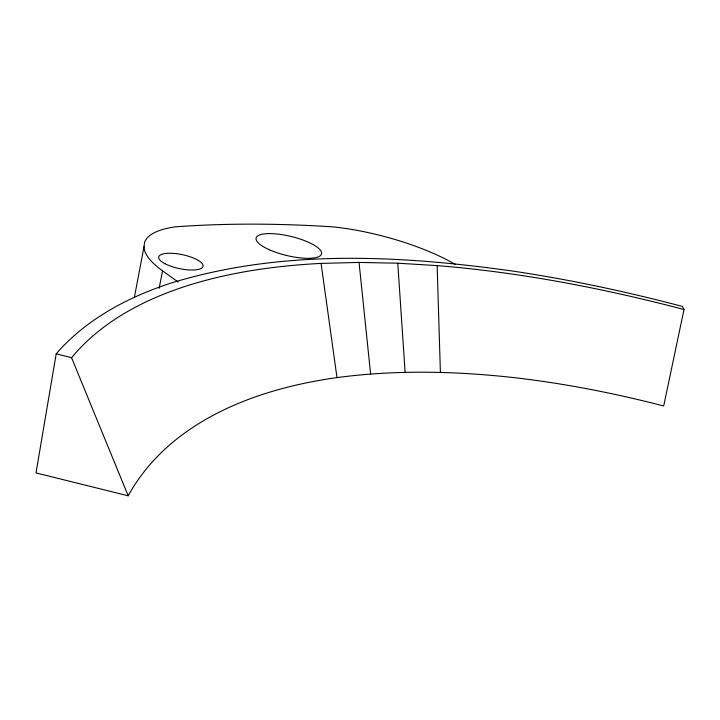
<?xml version="1.0" encoding="UTF-8"?>
<svg xmlns="http://www.w3.org/2000/svg" width="720" height="720" viewBox="0 0 720 720"><rect width="100%" height="100%" fill="white"/><g stroke="black" fill="none" stroke-linecap="round" stroke-linejoin="round"><path stroke-width="1.08" d="M56.205 353.808L36 472.914L128.187 495.801A767.25 368.226 27.6 0 1 336.987 377.604C395.307 369.792 454.473 371.088 512.847 377.496A767.25 368.226 27.6 0 1 663.696 405.972L684 309.528L682.497 306.45A968.688 401.364 26.1 0 0 513.702 271.215C399.69 255.15 280.512 248.877 169.209 283.653A968.688 401.364 26.1 0 0 56.205 353.808L71.568 357.714A940.122 387.342 25.9 0 1 321.075 263.403L359.046 262.431L397.773 263.205L437.148 265.608A940.122 387.342 25.9 0 1 684 309.528M134.397 297.261L144.018 246.69M159.129 288.288L162.567 270.846A119.88 37.242 13.1 0 1 143.946 247.239L144.594 242.289A119.88 37.242 13.1 0 1 175.563 226.818C228.105 223.002 280.926 223.47 333.477 226.917A109.647 31.896 14.8 0 1 452.583 262.881L455.481 264.51M162.567 270.846L178.119 281.97M71.568 357.714L128.187 495.801M321.075 263.403L336.987 377.604M359.046 262.431L370.611 373.968M397.773 263.205L405.117 372.258M437.148 265.608L440.388 372.33M165.042 263.745A22.653 7.128 11.9 0 0 202.284 267.633A22.653 7.128 11.9 0 0 175.284 253.548A22.653 7.128 11.9 0 0 165.042 263.745M269.388 249.759A33.642 9.774 13.6 0 0 321.399 254.25A33.642 9.774 13.6 0 0 275.661 233.874A33.642 9.774 13.6 0 0 269.388 249.759"/></g></svg>
